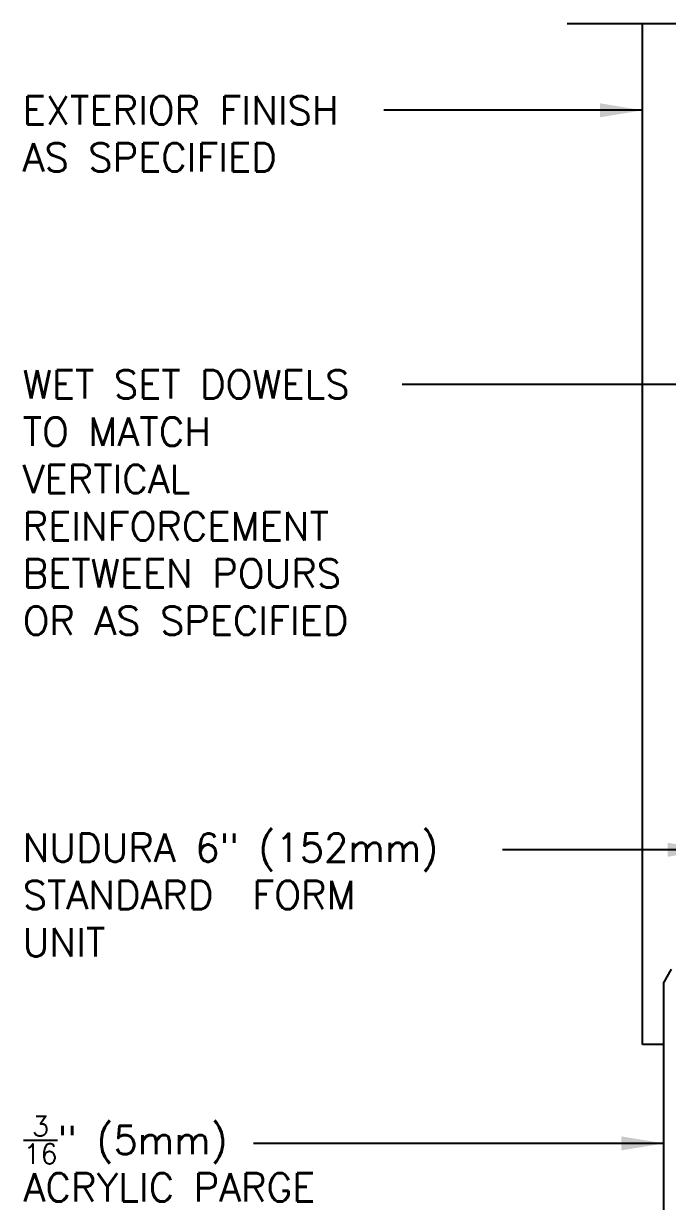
# Model space of a CAD drawing. Header units: inches. Extents: x 103.6 to 155.7, y 105 to 174.9.
# Drawn here: x 106.43 to 123.46, y 142.76 to 173.91 of the extents above; entities that cross this region are included whole.
import ezdxf

# ---------------------------------------------------------------- set-up
doc = ezdxf.new("R2010")
doc.units = ezdxf.units.IN
doc.header["$LTSCALE"] = 0.5
doc.header["$MEASUREMENT"] = 0
doc.layers.add('LINE9', color=9, linetype='Continuous')
doc.layers.add('TEXT', color=4, linetype='Continuous')
doc.styles.add('DIM', font='romans.shx', dxfattribs={"width": 0.7})
doc.styles.add('ROMANS', font='romans.shx', dxfattribs={"height": 0.75})
doc.dimstyles.new('ext_12', dxfattribs={"dimscale": 12, "dimtxt": 0.09375, "dimasz": 0.09375, "dimexe": 0.09375, "dimexo": 0.0625, "dimgap": 0.0625, "dimtad": 1, "dimdec": 1, "dimzin": 3, "dimdsep": 46, "dimlunit": 4, "dimtxsty": 'DIM', "dimcen": 0.09, "dimdle": 0.09375, "dimclrt": 4, "dimadec": 0, "dimazin": 0, "dimtfac": 1, "dimtdec": 1, "dimtmove": 2, "dimatfit": 3, "dimfxl": 0, "dimfrac": 2, "dimtolj": 1, "dimtzin": 0, "dimarcsym": 0})

msp = doc.modelspace()

# ---------------------------------------------------------------- linework, layer by layer
at = {"layer": 'LINE9'}
for p, q in [((120.803, 173.914), (128.053, 173.914)), ((122.803, 146.914), (122.803, 173.914)), ((123.553, 148.905), (123.365, 148.557)), ((123.365, 138.914), (123.365, 148.557)), ((123.365, 146.914), (122.803, 146.914))]:
    msp.add_line(p, q, dxfattribs=at)

# ---------------------------------------------------------------- texts
at = {"layer": 'TEXT', "char_height": 0.75, "attachment_point": 4, "style": 'ROMANS'}
for s, insert, width in [('EXTERIOR FINISH AS SPECIFIED', (106.407, 170.998), 10.36517), ('WET SET DOWELS TO MATCH VERTICAL REINFORCEMENT BETWEEN POURS OR AS SPECIFIED', (106.407, 161.245), 10.36517), ('NUDURA 6" (152mm) STANDARD  FORM UNIT', (106.407, 150.866), 12.40494), ('\\A1;{\\H0.7x;\\S3/16;}" (5mm) ACRYLIC PARGE COAT', (106.43, 143.26), 8.97809)]:
    msp.add_mtext(s, dxfattribs=dict(at, insert=insert, width=width))

# ---------------------------------------------------------------- leaders
at = {"layer": 'TEXT'}
for points in [[(122.803, 171.62), (115.962, 171.62)], [(127.609, 164.365), (116.441, 164.365)], [(124.59, 152.061), (119.093, 152.062)], [(123.365, 144.296), (112.515, 144.296)]]:
    msp.add_leader(points, dimstyle='ext_12', dxfattribs=at)

doc.saveas('drawing.dxf')
